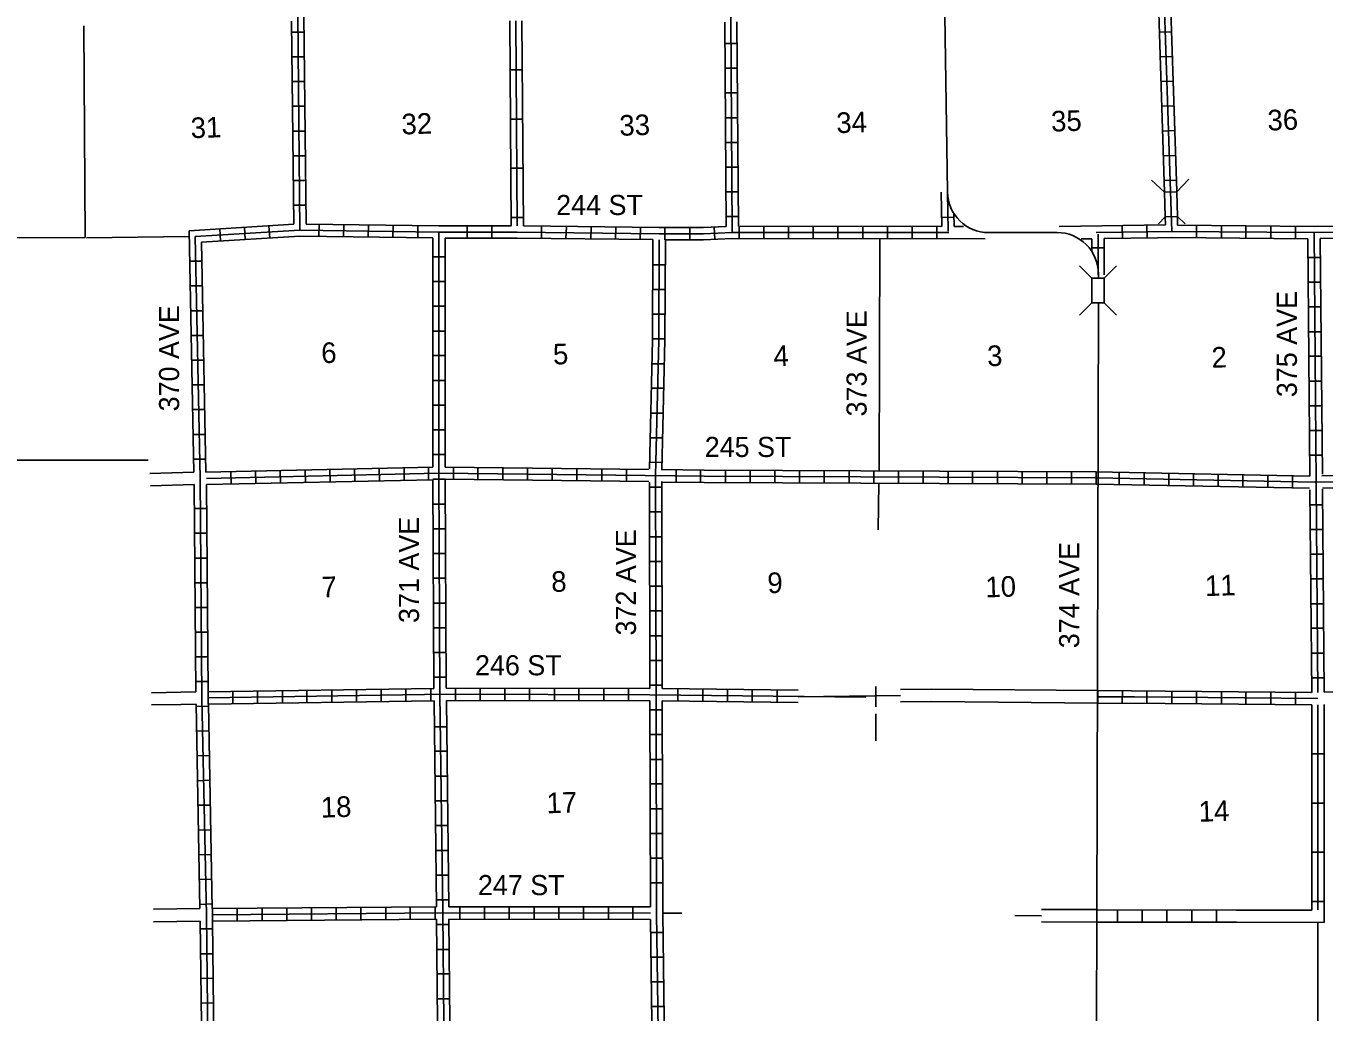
# Model space of a CAD drawing. Extents: x 1557140 to 1961012, y 15613470 to 16163728.
# Drawn here: x 1689904 to 1721398, y 15909919 to 15933841 of the extents above; entities that cross this region are included whole.
import ezdxf

# ---------------------------------------------------------------- set-up
doc = ezdxf.new("R2010")
doc.units = 0
for name, color, linetype in [('L10', 7, 'Continuous'), ('L11', 7, 'Continuous'), ('L13', 7, 'Continuous'), ('L14', 7, 'Continuous'), ('L18', 7, 'Continuous'), ('L2', 7, 'Continuous'), ('L30', 7, 'Continuous'), ('L4', 7, 'Continuous'), ('L55', 7, 'Continuous'), ('L8', 7, 'Continuous'), ('L9', 7, 'Continuous')]:
    doc.layers.add(name, color=color, linetype=linetype)

msp = doc.modelspace()

# ---------------------------------------------------------------- linework, layer by layer
at = {"layer": 'L10'}
for points in [[(1711878, 15917754), (1715908, 15917717)], [(1711878, 15917454), (1715908, 15917416)], [(1719271, 15912394), (1721098, 15912390)], [(1719271, 15912096), (1721398, 15912094)]]:
    msp.add_lwpolyline(points, dxfattribs=at)
at = {"layer": 'L11'}
for p, q in [((1711120, 15917745), (1711878, 15917753)), ((1721398, 15917677), (1722512, 15917687)), ((1711120, 15917445), (1711878, 15917453)), ((1714544, 15912406), (1715882, 15912403)), ((1714544, 15912106), (1715881, 15912103))]:
    msp.add_line(p, q, dxfattribs=at)
at = {"layer": 'L13'}
for p, q in [((1708640, 15917568), (1711120, 15917595)), ((1705359, 15912316), (1705813, 15912316)), ((1713896, 15912258), (1714544, 15912256))]:
    msp.add_line(p, q, dxfattribs=at)
for points in [[(1710623, 15928684), (1710607, 15923050)], [(1710597, 15922749), (1710581, 15921619)], [(1710523, 15917818), (1710523, 15917588)], [(1710523, 15917588), (1710523, 15917327)], [(1710523, 15917152), (1710523, 15916498)], [(1721238, 15907158), (1721248, 15912094)]]:
    msp.add_lwpolyline(points, dxfattribs=at)
at = {"layer": 'L18'}
for p, q in [((1717524, 15929809), (1717212, 15930099)), ((1717825, 15929819), (1718115, 15930126)), ((1717524, 15929809), (1717825, 15929819)), ((1717540, 15929207), (1717524, 15929809)), ((1717840, 15929217), (1717825, 15929819)), ((1717540, 15929207), (1717381, 15929043)), ((1717540, 15929207), (1717840, 15929217)), ((1717840, 15929217), (1718031, 15929043)), ((1715766, 15927723), (1715465, 15928024)), ((1716066, 15927723), (1716362, 15928024)), ((1715766, 15927723), (1716066, 15927723)), ((1715766, 15927126), (1715766, 15927723)), ((1716066, 15927126), (1716066, 15927723)), ((1715766, 15927126), (1715465, 15926826)), ((1715766, 15927126), (1716066, 15927126)), ((1716066, 15927126), (1716362, 15926826))]:
    msp.add_line(p, q, dxfattribs=at)
at = {"layer": 'L2'}
for p, q in [((1691341, 15928710), (1691308, 15933841)), ((1691373, 15928700), (1693865, 15928732))]:
    msp.add_line(p, q, dxfattribs=at)
at = {"layer": 'L4'}
for p, q in [((1713263, 15928827), (1714921, 15928832)), ((1715924, 15927823), (1715924, 15927723)), ((1715924, 15927116), (1715882, 15912253)), ((1715871, 15923024), (1715871, 15922723)), ((1715908, 15917416), (1715908, 15917717))]:
    msp.add_line(p, q, dxfattribs=at)
for points in [[(1712265, 15929819), (1712196, 15934107), (1712196, 15939345), (1712175, 15944609)], [(1715882, 15912253), (1715871, 15906983), (1715850, 15901740), (1715871, 15896460), (1716040, 15891027), (1716072, 15886808)]]:
    msp.add_lwpolyline(points, dxfattribs=at)
for centre, start, end in [((1713261, 15929828), 180.8678, 270.1297), ((1714923, 15927830), 359.8725, 90.1789)]:
    msp.add_arc(centre, 1000, start, end, dxfattribs=at)
at = {"layer": 'L55'}
for p, q in [((1691341, 15928710), (1689672, 15928700)), ((1692867, 15923309), (1688247, 15923309)), ((1693976, 15923019), (1692909, 15922982)), ((1693981, 15922718), (1692925, 15922686)), ((1693660, 15917682), (1692946, 15917665)), ((1694023, 15917691), (1693660, 15917682)), ((1693660, 15917383), (1692946, 15917369)), ((1694034, 15917390), (1693660, 15917383)), ((1694123, 15912427), (1692999, 15912411)), ((1694134, 15912126), (1692999, 15912110))]:
    msp.add_line(p, q, dxfattribs=at)
at = {"layer": 'L8'}
for p, q in [((1696647, 15933690), (1696346, 15933690)), ((1717397, 15933690), (1717698, 15933700)), ((1706864, 15933415), (1707165, 15933415)), ((1696658, 15933093), (1696357, 15933093)), ((1717413, 15933093), (1717714, 15933098)), ((1706864, 15932818), (1707165, 15932818)), ((1696663, 15932491), (1696367, 15932491)), ((1717439, 15932491), (1717740, 15932502)), ((1706864, 15932216), (1707165, 15932216)), ((1696674, 15931894), (1696373, 15931894)), ((1717455, 15931894), (1717756, 15931900)), ((1706874, 15931615), (1707175, 15931615)), ((1696674, 15931292), (1696373, 15931292)), ((1717471, 15931292), (1717772, 15931303)), ((1706874, 15931018), (1707175, 15931018)), ((1696684, 15930691), (1696383, 15930691)), ((1706880, 15930416), (1707180, 15930416)), ((1717497, 15930691), (1717798, 15930701)), ((1696689, 15930094), (1696388, 15930094)), ((1717513, 15930094), (1717814, 15930099)), ((1706880, 15929819), (1707180, 15929819)), ((1712112, 15929811), (1712124, 15928976)), ((1712262, 15929813), (1712275, 15928866)), ((1696689, 15929492), (1696388, 15929492)), ((1706890, 15929217), (1707191, 15929217)), ((1712408, 15929199), (1712110, 15929195)), ((1712420, 15929288), (1712424, 15928975)), ((1717540, 15929207), (1717549, 15929013)), ((1717840, 15929207), (1717846, 15929006)), ((1694625, 15928626), (1694609, 15928916)), ((1695222, 15928658), (1695206, 15928959)), ((1695824, 15928700), (1695797, 15928990)), ((1697006, 15928732), (1697017, 15929033)), ((1697608, 15928726), (1697613, 15929027)), ((1698205, 15928716), (1698215, 15929017)), ((1698807, 15928710), (1698817, 15929006)), ((1699409, 15928700), (1699414, 15929001)), ((1700607, 15928695), (1700607, 15928990)), ((1701209, 15928695), (1701209, 15928990)), ((1702408, 15928684), (1702413, 15928985)), ((1703004, 15928674), (1703015, 15928974)), ((1703606, 15928668), (1703617, 15928969)), ((1704208, 15928668), (1704213, 15928969)), ((1704805, 15928658), (1704815, 15928959)), ((1705406, 15928652), (1705406, 15928948)), ((1706008, 15928652), (1706008, 15928948)), ((1706616, 15928668), (1706600, 15928959)), ((1707207, 15928684), (1707207, 15928985)), ((1707809, 15928684), (1707809, 15928985)), ((1708405, 15928684), (1708405, 15928985)), ((1709007, 15928684), (1709007, 15928985)), ((1709604, 15928684), (1709604, 15928985)), ((1710206, 15928674), (1710206, 15928974)), ((1710808, 15928674), (1710808, 15928974)), ((1711404, 15928674), (1711404, 15928974)), ((1712006, 15928674), (1712006, 15928974)), ((1714974, 15928974), (1717549, 15929013)), ((1716499, 15928990), (1716505, 15928695)), ((1717099, 15929001), (1717105, 15928705)), ((1718305, 15929001), (1718305, 15928700)), ((1718907, 15929001), (1718907, 15928700)), ((1719504, 15928990), (1719504, 15928695)), ((1720106, 15928985), (1720106, 15928684)), ((1720707, 15928985), (1720707, 15928684)), ((1715765, 15928677), (1715765, 15928370)), ((1715915, 15928793), (1715916, 15927805)), ((1716065, 15928682), (1716066, 15927806)), ((1721008, 15928674), (1721056, 15922922)), ((1721156, 15928827), (1721246, 15917675)), ((1721304, 15928684), (1721357, 15922966)), ((1699773, 15928241), (1700074, 15928241)), ((1715774, 15928461), (1716073, 15928461)), ((1721014, 15928225), (1721315, 15928225)), ((1693875, 15928135), (1694171, 15928135)), ((1705116, 15928050), (1705417, 15928050)), ((1699773, 15927644), (1700074, 15927644)), ((1721014, 15927623), (1721315, 15927623)), ((1693891, 15927533), (1694192, 15927533)), ((1705116, 15927449), (1705417, 15927449)), ((1699773, 15927042), (1700074, 15927042)), ((1721024, 15927026), (1721325, 15927026)), ((1693896, 15926931), (1694197, 15926931)), ((1705106, 15926852), (1705406, 15926852)), ((1693918, 15926334), (1694213, 15926334)), ((1699773, 15926440), (1700074, 15926440)), ((1721024, 15926424), (1721325, 15926424)), ((1705106, 15926250), (1705406, 15926250)), ((1693923, 15925733), (1694224, 15925733)), ((1699773, 15925843), (1700074, 15925843)), ((1721030, 15925828), (1721330, 15925828)), ((1705090, 15925648), (1705391, 15925648)), ((1693939, 15925136), (1694240, 15925136)), ((1699773, 15925242), (1700074, 15925242)), ((1705079, 15925051), (1705380, 15925051)), ((1721040, 15925226), (1721341, 15925226)), ((1693949, 15924534), (1694250, 15924534)), ((1699773, 15924640), (1700074, 15924640)), ((1705063, 15924449), (1705364, 15924449)), ((1721040, 15924624), (1721341, 15924624)), ((1693954, 15923932), (1694255, 15923932)), ((1699773, 15924043), (1700074, 15924043)), ((1705058, 15923853), (1705359, 15923853)), ((1721045, 15924027), (1721346, 15924027)), ((1693976, 15923335), (1694271, 15923335)), ((1699773, 15923441), (1700074, 15923441)), ((1705042, 15923256), (1705338, 15923251)), ((1721045, 15923425), (1721346, 15923425)), ((1694873, 15923034), (1694884, 15922733)), ((1695475, 15923040), (1695480, 15922744)), ((1696072, 15923061), (1696082, 15922760)), ((1696674, 15923066), (1696684, 15922765)), ((1697275, 15923082), (1697281, 15922786)), ((1697872, 15923098), (1697883, 15922802)), ((1698474, 15923108), (1698479, 15922807)), ((1699076, 15923124), (1699076, 15922823)), ((1699673, 15923135), (1699673, 15922834)), ((1699773, 15922844), (1700074, 15922844)), ((1700274, 15923140), (1700274, 15922844)), ((1700871, 15923135), (1700871, 15922834)), ((1701473, 15923124), (1701473, 15922823)), ((1702075, 15923119), (1702075, 15922818)), ((1702671, 15923108), (1702671, 15922807)), ((1703273, 15923098), (1703273, 15922802)), ((1703875, 15923093), (1703875, 15922792)), ((1704472, 15923093), (1704472, 15922792)), ((1705676, 15923077), (1705676, 15922776)), ((1706272, 15923066), (1706272, 15922765)), ((1706874, 15923066), (1706874, 15922765)), ((1707471, 15923061), (1707471, 15922760)), ((1708073, 15923061), (1708073, 15922760)), ((1708675, 15923061), (1708675, 15922760)), ((1709271, 15923050), (1709271, 15922749)), ((1709873, 15923050), (1709873, 15922749)), ((1710475, 15923050), (1710475, 15922749)), ((1711072, 15923050), (1711072, 15922749)), ((1711674, 15923040), (1711674, 15922744)), ((1712276, 15923040), (1712276, 15922744)), ((1712872, 15923040), (1712872, 15922744)), ((1713474, 15923034), (1713474, 15922733)), ((1714071, 15923034), (1714071, 15922733)), ((1714673, 15923034), (1714673, 15922733)), ((1715274, 15923024), (1715274, 15922723)), ((1715871, 15923024), (1721056, 15922922)), ((1716431, 15923019), (1716431, 15922718)), ((1717033, 15923003), (1717033, 15922702)), ((1717629, 15922992), (1717629, 15922691)), ((1718231, 15922982), (1718231, 15922686)), ((1718833, 15922966), (1718833, 15922665)), ((1719430, 15922961), (1719430, 15922660)), ((1720032, 15922950), (1720032, 15922649)), ((1720634, 15922934), (1720634, 15922633)), ((1705032, 15922649), (1705333, 15922649)), ((1721056, 15922591), (1721098, 15917675)), ((1721357, 15922607), (1721398, 15917677)), ((1699773, 15922242), (1700074, 15922242)), ((1721066, 15922227), (1721362, 15922227)), ((1693991, 15922132), (1694292, 15922132)), ((1705032, 15922052), (1705333, 15922052)), ((1699783, 15921640), (1700079, 15921640)), ((1721066, 15921625), (1721362, 15921625)), ((1693991, 15921535), (1694292, 15921535)), ((1705032, 15921450), (1705333, 15921450)), ((1699783, 15921044), (1700079, 15921044)), ((1721072, 15921023), (1721373, 15921023)), ((1693997, 15920933), (1694298, 15920933)), ((1705032, 15920848), (1705333, 15920848)), ((1693997, 15920331), (1694298, 15920331)), ((1699783, 15920442), (1700079, 15920442)), ((1721072, 15920426), (1721373, 15920426)), ((1705042, 15920252), (1705338, 15920252)), ((1694007, 15919734), (1694308, 15919734)), ((1699789, 15919840), (1700090, 15919840)), ((1721082, 15919824), (1721383, 15919824)), ((1705042, 15919650), (1705338, 15919650)), ((1694013, 15919132), (1694313, 15919132)), ((1699789, 15919243), (1700090, 15919243)), ((1721082, 15919228), (1721383, 15919228)), ((1705042, 15919048), (1705338, 15919048)), ((1694013, 15918536), (1694313, 15918536)), ((1699789, 15918641), (1700090, 15918641)), ((1705042, 15918451), (1705338, 15918451)), ((1721088, 15918626), (1721389, 15918626)), ((1694023, 15917934), (1694324, 15917934)), ((1699799, 15918040), (1700100, 15918040)), ((1705042, 15917849), (1705338, 15917849)), ((1721098, 15918024), (1721399, 15918024)), ((1694324, 15917390), (1694324, 15917691)), ((1694926, 15917401), (1694926, 15917702)), ((1695523, 15917411), (1695523, 15917707)), ((1696124, 15917416), (1696124, 15917717)), ((1696721, 15917427), (1696721, 15917723)), ((1697323, 15917432), (1697323, 15917733)), ((1697925, 15917443), (1697925, 15917744)), ((1698522, 15917448), (1698522, 15917749)), ((1699123, 15917459), (1699123, 15917760)), ((1699725, 15917469), (1699725, 15917765)), ((1700322, 15917475), (1700322, 15917776)), ((1700924, 15917475), (1700924, 15917776)), ((1701526, 15917475), (1701526, 15917776)), ((1702122, 15917475), (1702122, 15917776)), ((1702724, 15917469), (1702724, 15917765)), ((1703321, 15917469), (1703321, 15917765)), ((1703923, 15917469), (1703923, 15917765)), ((1704525, 15917469), (1704525, 15917765)), ((1705723, 15917459), (1705723, 15917760)), ((1706325, 15917448), (1706325, 15917749)), ((1706922, 15917443), (1706922, 15917744)), ((1707524, 15917443), (1707524, 15917744)), ((1708126, 15917432), (1708126, 15917733)), ((1715906, 15917418), (1715908, 15917717)), ((1715907, 15917567), (1717542, 15917554)), ((1715908, 15917717), (1717543, 15917704)), ((1715908, 15917570), (1721246, 15917527)), ((1716502, 15917413), (1716505, 15917712)), ((1717099, 15917409), (1717101, 15917707)), ((1717543, 15917704), (1721098, 15917675)), ((1717708, 15917401), (1717708, 15917702)), ((1718305, 15917401), (1718305, 15917702)), ((1718907, 15917390), (1718907, 15917691)), ((1719504, 15917390), (1719504, 15917691)), ((1720106, 15917385), (1720106, 15917686)), ((1720707, 15917385), (1720707, 15917686)), ((1694034, 15917332), (1694329, 15917343)), ((1705042, 15917253), (1705338, 15917253)), ((1715908, 15917416), (1717543, 15917403)), ((1717543, 15917403), (1721098, 15917374)), ((1694039, 15916735), (1694340, 15916741)), ((1699805, 15916841), (1700105, 15916841)), ((1705042, 15916651), (1705338, 15916651)), ((1699815, 15916244), (1700116, 15916244)), ((1694050, 15916133), (1694350, 15916144)), ((1705047, 15916049), (1705348, 15916049)), ((1699826, 15915642), (1700121, 15915642)), ((1694065, 15915531), (1694366, 15915542)), ((1705047, 15915452), (1705348, 15915452)), ((1699831, 15915040), (1700132, 15915040)), ((1694076, 15914935), (1694372, 15914940)), ((1705047, 15914850), (1705348, 15914850)), ((1694092, 15914333), (1694393, 15914343)), ((1699841, 15914444), (1700142, 15914444)), ((1705047, 15914248), (1705348, 15914248)), ((1694097, 15913731), (1694398, 15913742)), ((1699847, 15913842), (1700148, 15913842)), ((1705047, 15913652), (1705348, 15913652)), ((1694113, 15913134), (1694414, 15913140)), ((1699857, 15913240), (1700158, 15913240)), ((1705058, 15913050), (1705359, 15913050)), ((1694123, 15912532), (1694424, 15912543)), ((1698030, 15912158), (1698030, 15912458)), ((1698632, 15912168), (1698632, 15912469)), ((1699229, 15912168), (1699229, 15912469)), ((1699831, 15912173), (1699831, 15912474)), ((1699863, 15912643), (1700164, 15912643)), ((1700433, 15912173), (1700433, 15912474)), ((1701029, 15912173), (1701029, 15912474)), ((1701631, 15912173), (1701631, 15912474)), ((1702233, 15912173), (1702233, 15912474)), ((1702830, 15912168), (1702830, 15912469)), ((1703432, 15912168), (1703432, 15912469)), ((1704034, 15912168), (1704034, 15912469)), ((1704630, 15912168), (1704630, 15912469)), ((1694430, 15912126), (1694430, 15912427)), ((1695032, 15912131), (1695032, 15912432)), ((1695633, 15912131), (1695633, 15912432)), ((1696230, 15912142), (1696230, 15912443)), ((1696832, 15912152), (1696832, 15912448)), ((1697434, 15912152), (1697434, 15912448)), ((1716385, 15912098), (1716385, 15912399)), ((1716985, 15912098), (1716985, 15912399)), ((1717585, 15912098), (1717585, 15912399)), ((1718192, 15912083), (1718192, 15912384)), ((1718789, 15912094), (1718789, 15912395)), ((1694134, 15911936), (1694430, 15911936)), ((1699863, 15912041), (1700164, 15912041)), ((1705063, 15911851), (1705364, 15911851)), ((1694139, 15911334), (1694440, 15911334)), ((1699873, 15911439), (1700174, 15911439)), ((1705074, 15911249), (1705375, 15911249)), ((1694150, 15910732), (1694451, 15910742)), ((1699884, 15910843), (1700179, 15910843)), ((1705079, 15910653), (1705380, 15910653)), ((1694155, 15910135), (1694456, 15910141)), ((1699884, 15910241), (1700179, 15910241)), ((1705090, 15910051), (1705391, 15910051))]:
    msp.add_line(p, q, dxfattribs=at)
for points in [[(1696547, 15928890), (1696499, 15934107), (1696457, 15938352), (1696447, 15939308), (1696489, 15944598), (1696447, 15949868), (1696473, 15954973)], [(1707038, 15928832), (1707006, 15934091), (1706932, 15939350), (1706932, 15939350), (1706901, 15944577), (1706821, 15949878), (1706858, 15955016)], [(1696700, 15929033), (1696647, 15934107), (1696605, 15938352), (1696600, 15939308), (1696642, 15944450)], [(1717450, 15944493), (1717429, 15939376), (1717471, 15935944), (1717708, 15928858)], [(1717624, 15935934), (1717825, 15929825)], [(1696399, 15929033), (1696348, 15933957)], [(1706890, 15928974), (1706858, 15933932)], [(1707191, 15928985), (1707154, 15933943)], [(1717386, 15934157), (1717524, 15929809)], [(1693865, 15928874), (1696399, 15929033)], [(1693865, 15928874), (1693976, 15923019)], [(1694013, 15928732), (1696547, 15928890), (1699921, 15928842), (1701821, 15928842), (1705264, 15928800), (1706346, 15928800), (1707038, 15928832), (1712297, 15928827)], [(1696700, 15929033), (1699921, 15928990), (1701674, 15928990)], [(1699921, 15928842), (1699921, 15922992), (1699947, 15917628), (1700016, 15912326), (1700063, 15907015)], [(1701975, 15928990), (1705264, 15928948), (1706346, 15928948), (1706890, 15928974)], [(1707191, 15928985), (1712124, 15928976)], [(1712424, 15928975), (1712650, 15928974)], [(1715871, 15928832), (1717708, 15928858), (1721156, 15928827), (1722772, 15928858), (1725628, 15928832), (1726415, 15928901), (1727529, 15928943), (1728495, 15928885)], [(1717846, 15929006), (1721156, 15928974), (1722624, 15929001)], [(1694013, 15928732), (1694134, 15922865), (1694171, 15917543), (1694282, 15912274), (1694340, 15906967), (1694409, 15901719), (1694488, 15896750)], [(1694166, 15928594), (1696547, 15928742), (1699773, 15928700)], [(1694166, 15928594), (1694271, 15923019)], [(1699773, 15928700), (1699773, 15923135)], [(1700074, 15928695), (1701821, 15928695), (1705116, 15928658)], [(1700074, 15928695), (1700074, 15923140)], [(1705032, 15923098), (1705106, 15926218), (1705116, 15928658)], [(1705274, 15907184), (1705206, 15912316), (1705190, 15917617), (1705179, 15922934), (1705259, 15926218), (1705264, 15928652)], [(1705333, 15923066), (1705406, 15926218), (1705417, 15928652)], [(1705417, 15928652), (1706346, 15928652), (1707038, 15928684), (1713173, 15928674)], [(1715507, 15928674), (1715765, 15928677)], [(1716065, 15928682), (1717355, 15928700)], [(1717355, 15928700), (1717708, 15928710), (1721008, 15928674)], [(1721304, 15928684), (1722772, 15928710), (1726204, 15928732)], [(1694271, 15923019), (1699773, 15923135)], [(1694282, 15922865), (1699921, 15922992), (1706357, 15922918), (1715871, 15922876)], [(1700074, 15923140), (1705016, 15923082)], [(1700074, 15922844), (1700100, 15917776)], [(1700074, 15922844), (1705016, 15922786)], [(1705322, 15923077), (1706357, 15923066), (1715871, 15923024)], [(1715871, 15922876), (1721167, 15922776), (1726389, 15922792), (1728421, 15922823), (1733923, 15922533), (1736996, 15922543), (1739820, 15922591)], [(1721346, 15922924), (1726230, 15922939)], [(1693981, 15922718), (1694023, 15917691)], [(1694282, 15922718), (1699773, 15922834)], [(1694282, 15922718), (1694324, 15917691)], [(1699773, 15922834), (1699799, 15917765)], [(1705042, 15917765), (1705032, 15922776)], [(1705338, 15917765), (1705333, 15922792)], [(1705333, 15922776), (1706357, 15922765), (1715871, 15922723)], [(1715871, 15922723), (1721045, 15922628)], [(1721357, 15922628), (1726246, 15922644)], [(1694324, 15917691), (1699799, 15917765)], [(1694324, 15917543), (1700100, 15917628), (1705042, 15917617), (1710280, 15917559)], [(1700100, 15917776), (1705042, 15917765)], [(1705338, 15917765), (1708640, 15917726)], [(1694034, 15917390), (1694123, 15912427)], [(1694329, 15917390), (1699805, 15917469)], [(1694329, 15917390), (1694424, 15912427)], [(1699805, 15917469), (1699863, 15912474)], [(1700105, 15917475), (1700164, 15912474)], [(1700105, 15917475), (1705042, 15917469)], [(1705058, 15912469), (1705042, 15917469)], [(1705422, 15907184), (1705359, 15912316), (1705338, 15917469)], [(1705338, 15917469), (1708640, 15917430)], [(1694424, 15912427), (1699863, 15912474)], [(1700164, 15912474), (1705058, 15912469)], [(1694430, 15912274), (1700016, 15912326), (1705058, 15912316)], [(1694430, 15912126), (1699863, 15912173)], [(1699863, 15912173), (1699915, 15907168)], [(1700164, 15912173), (1700216, 15907168)], [(1700164, 15912173), (1705058, 15912168)], [(1705121, 15907184), (1705058, 15912168)], [(1715882, 15912400), (1719271, 15912394)], [(1694134, 15912126), (1694192, 15907131)], [(1694430, 15912126), (1694488, 15907115)], [(1715882, 15912099), (1719271, 15912096)]]:
    msp.add_lwpolyline(points, dxfattribs=at)
at = {"layer": 'L9'}
for p, q in [((1701647, 15932774), (1701946, 15932776)), ((1701656, 15931581), (1701954, 15931583)), ((1701665, 15930388), (1701963, 15930390)), ((1701674, 15929194), (1701972, 15929197)), ((1721098, 15917374), (1721098, 15912390)), ((1721248, 15917374), (1721248, 15912398)), ((1721400, 15917377), (1721398, 15912094)), ((1721099, 15916181), (1721397, 15916181)), ((1721099, 15914988), (1721397, 15914988)), ((1721099, 15913795), (1721397, 15913795)), ((1721099, 15912601), (1721397, 15912601))]:
    msp.add_line(p, q, dxfattribs=at)
for points in [[(1701644, 15933967), (1701674, 15928990)], [(1701788, 15933968), (1701825, 15928989)], [(1701938, 15933969), (1701975, 15928990)]]:
    msp.add_lwpolyline(points, dxfattribs=at)

# ---------------------------------------------------------------- texts
at = {"layer": 'L14'}
for s, p in [('32', (1699023, 15931208)), ('33', (1704308, 15931176)), ('34', (1709572, 15931240)), ('35', (1714783, 15931277)), ('36', (1720032, 15931303)), ('31', (1693907, 15931118)), ('6', (1697075, 15925659)), ('5', (1702698, 15925627)), ('4', (1708046, 15925585)), ('3', (1713231, 15925585)), ('2', (1718675, 15925548)), ('7', (1697080, 15919977)), ('8', (1702656, 15920109)), ('9', (1707899, 15920078)), ('10', (1713189, 15919977)), ('11', (1718516, 15920009)), ('18', (1697064, 15914634)), ('17', (1702540, 15914739)), ('14', (1718363, 15914534))]:
    msp.add_text(s, height=500, rotation=1.7657, dxfattribs=at).set_placement(p)
at = {"layer": 'L30'}
for s, rotation, p in [('244 ST', 360, (1702768, 15929254)), ('375 AVE', 90, (1720740, 15924836)), ('370 AVE', 90, (1693620, 15924491)), ('373 AVE', 90, (1710300, 15924369)), ('245 ST', 360, (1706372, 15923384)), ('371 AVE', 90, (1699440, 15919358)), ('372 AVE', 90, (1704704, 15919055)), ('374 AVE', 90, (1715458, 15918745)), ('246 ST', 360, (1700798, 15918088)), ('247 ST', 360, (1700869, 15912755))]:
    msp.add_text(s, height=488, rotation=rotation, dxfattribs=at).set_placement(p)

doc.saveas('drawing.dxf')
